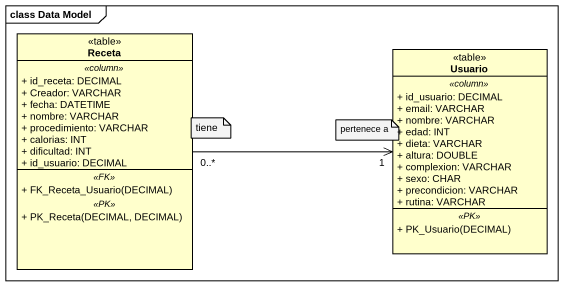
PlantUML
@startuml
mainframe class Data Model
hide circle
hide empty members
skinparam classAttributeIconSize 0
class Receta <<table>> {
  .. <<column>> ..
  + id_receta: DECIMAL
  + Creador: VARCHAR
  + fecha: DATETIME
  + nombre: VARCHAR
  + procedimiento: VARCHAR
  + calorias: INT
  + dificultad: INT
  + id_usuario: DECIMAL
  .. <<FK>> ..
  + FK_Receta_Usuario(DECIMAL)
  .. <<PK>> ..
  + PK_Receta(DECIMAL, DECIMAL)
}
class Usuario <<table>> {
  .. <<column>> ..
  + id_usuario: DECIMAL
  + email: VARCHAR
  + nombre: VARCHAR
  + edad: INT
  + dieta: VARCHAR
  + altura: DOUBLE
  + complexion: VARCHAR
  + sexo: CHAR
  + precondicion: VARCHAR
  + rutina: VARCHAR
  .. <<PK>> ..
  + PK_Usuario(DECIMAL)
}
Receta "0..*" -right-> "1" Usuario
note as N1
  tiene
end note
note as N2
  pertenece a
end note
@enduml
